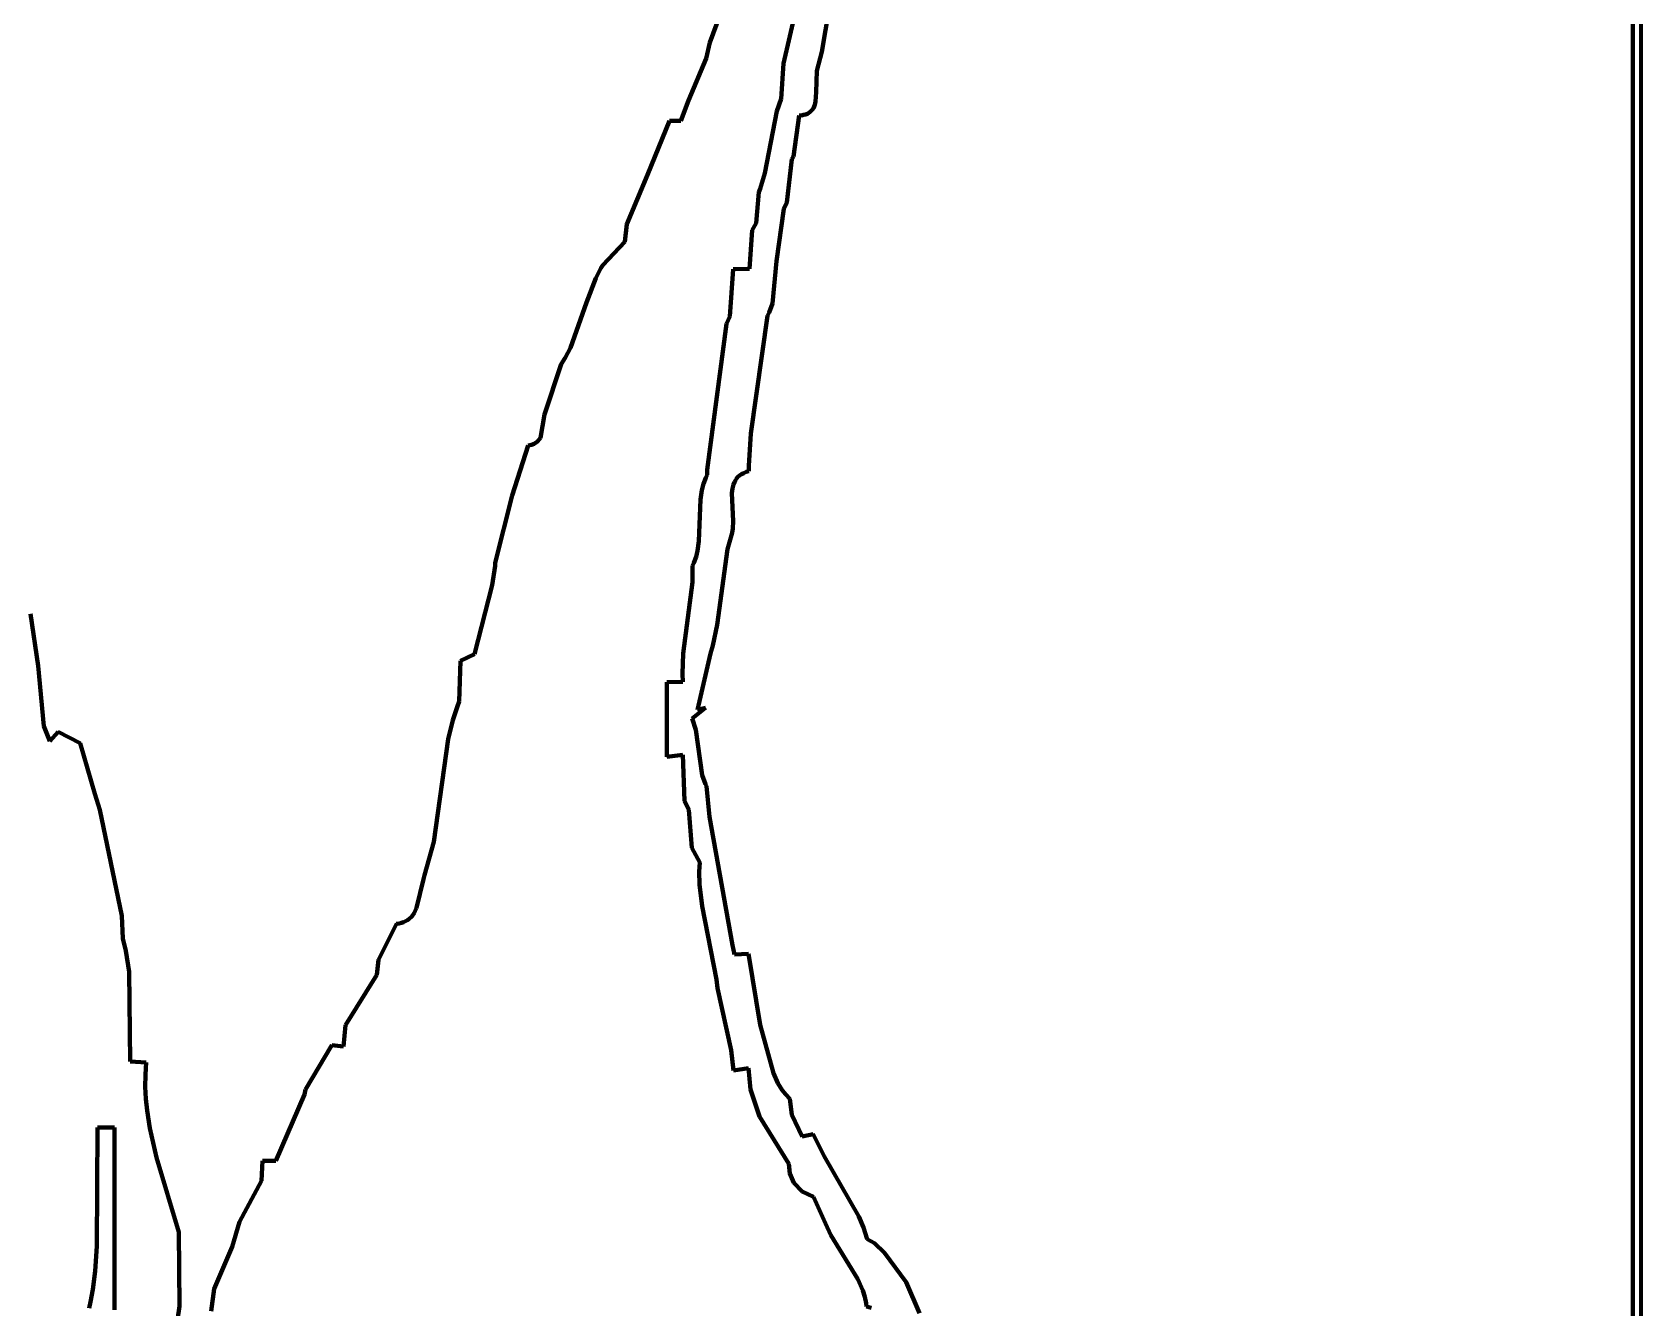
# Model space of a CAD drawing. Header units: millimetres. Extents: x 0 to 7.9, y 0 to 11.
# Drawn here: x 5.168 to 7.875, y 5.336 to 7.482 of the extents above; entities that cross this region are included whole.
import ezdxf

# ---------------------------------------------------------------- set-up
doc = ezdxf.new("R2010")
doc.units = ezdxf.units.MM
doc.layers.add('color#010101ff', color=7, linetype='CONTINUOUS', lineweight=100)
doc.layers.add('color#ffffffff', color=7, linetype='CONTINUOUS', lineweight=100)

msp = doc.modelspace()

# ---------------------------------------------------------------- linework, layer by layer
at = {"layer": 'color#010101ff'}
for p, q in [((7.875, 11.0278), (7.875, 0)), ((7.8611, 0.014), (7.8616, 11.0137)), ((6.3313, 7.5254), (6.3085, 7.4648)), ((6.4323, 7.4297), (6.454, 7.5218)), ((6.5095, 7.5223), (6.497, 7.4495)), ((6.3085, 7.4648), (6.3026, 7.4383)), ((6.497, 7.4495), (6.4885, 7.4173)), ((6.3026, 7.4383), (6.2728, 7.3673)), ((6.4286, 7.3705), (6.4323, 7.4297)), ((6.4885, 7.4173), (6.4877, 7.3816)), ((6.2728, 7.3673), (6.26, 7.3333)), ((6.4211, 7.3496), (6.4286, 7.3705)), ((6.4865, 7.3657), (6.4851, 7.36)), ((6.4877, 7.3816), (6.4865, 7.3657)), ((6.4014, 7.2453), (6.4211, 7.3496)), ((6.4587, 7.342), (6.4494, 7.2732)), ((6.4628, 7.3424), (6.4587, 7.342)), ((6.4664, 7.3431), (6.4628, 7.3424)), ((6.4697, 7.344), (6.4664, 7.3431)), ((6.4727, 7.3453), (6.4697, 7.344)), ((6.4753, 7.3468), (6.4727, 7.3453)), ((6.4776, 7.3485), (6.4753, 7.3468)), ((6.4796, 7.3504), (6.4776, 7.3485)), ((6.4813, 7.3525), (6.4796, 7.3504)), ((6.4828, 7.3548), (6.4813, 7.3525)), ((6.4851, 7.36), (6.4828, 7.3548)), ((6.2407, 7.3333), (6.2035, 7.2425)), ((6.26, 7.3333), (6.2407, 7.3333)), ((6.4468, 7.2685), (6.4383, 7.1956)), ((6.4494, 7.2732), (6.4468, 7.2685)), ((6.2035, 7.2425), (6.1692, 7.1595)), ((6.3934, 7.2186), (6.4014, 7.2453)), ((6.3863, 7.1612), (6.3913, 7.2134)), ((6.3913, 7.2134), (6.3934, 7.2186)), ((6.433, 7.1849), (6.4206, 7.0971)), ((6.4383, 7.1956), (6.433, 7.1849)), ((6.1692, 7.1595), (6.1657, 7.1296)), ((6.3756, 7.0841), (6.3796, 7.149)), ((6.3796, 7.149), (6.3863, 7.1612)), ((6.1657, 7.1296), (6.1284, 7.0906)), ((6.4206, 7.0971), (6.414, 7.0261)), ((6.1166, 7.0684), (6.1013, 7.0275)), ((6.1251, 7.0852), (6.1166, 7.0684)), ((6.1284, 7.0906), (6.1251, 7.0852)), ((6.3421, 7.0037), (6.3477, 7.0835)), ((6.3477, 7.0835), (6.3756, 7.0841)), ((6.1013, 7.0275), (6.0743, 6.951)), ((6.4086, 7.0109), (6.4054, 7.0051)), ((6.414, 7.0261), (6.4086, 7.0109)), ((6.3043, 6.7462), (6.3369, 6.9918)), ((6.3369, 6.9918), (6.3421, 7.0037)), ((6.4054, 7.0051), (6.3778, 6.8071)), ((6.0654, 6.9344), (6.0584, 6.9238)), ((6.0743, 6.951), (6.0654, 6.9344)), ((6.0584, 6.9238), (6.0306, 6.8393)), ((6.0306, 6.8393), (6.0238, 6.7997)), ((6.0238, 6.7997), (6.0187, 6.7934)), ((6.3778, 6.8071), (6.3743, 6.7528)), ((6.0032, 6.7869), (5.976, 6.7026)), ((6.0086, 6.788), (6.0032, 6.7869)), ((6.0132, 6.7898), (6.0086, 6.788)), ((6.0187, 6.7934), (6.0132, 6.7898)), ((6.3041, 6.7373), (6.3043, 6.7462)), ((6.3656, 6.7406), (6.362, 6.7386)), ((6.3697, 6.7423), (6.3656, 6.7406)), ((6.3743, 6.7437), (6.3697, 6.7423)), ((6.3743, 6.7528), (6.3743, 6.7437)), ((6.2952, 6.7117), (6.2979, 6.7221)), ((6.2979, 6.7221), (6.3017, 6.7323)), ((6.3017, 6.7323), (6.3041, 6.7373)), ((6.3468, 6.7143), (6.3459, 6.7064)), ((6.3487, 6.7215), (6.3468, 6.7143)), ((6.35, 6.7249), (6.3487, 6.7215)), ((6.3517, 6.7281), (6.35, 6.7249)), ((6.3537, 6.7311), (6.3517, 6.7281)), ((6.356, 6.7339), (6.3537, 6.7311)), ((6.3588, 6.7364), (6.356, 6.7339)), ((6.362, 6.7386), (6.3588, 6.7364)), ((5.976, 6.7026), (5.9477, 6.5895)), ((6.2903, 6.6257), (6.2928, 6.6959)), ((6.2928, 6.6959), (6.2952, 6.7117)), ((6.3459, 6.7064), (6.3478, 6.6593)), ((6.3478, 6.6593), (6.3473, 6.6472)), ((6.346, 6.6397), (6.3385, 6.6124)), ((6.3473, 6.6472), (6.346, 6.6397)), ((6.2854, 6.5994), (6.288, 6.6098)), ((6.288, 6.6098), (6.2903, 6.6257)), ((6.3385, 6.6124), (6.3208, 6.4852)), ((5.9474, 6.5841), (5.9426, 6.5518)), ((5.9477, 6.5895), (5.9474, 6.5841)), ((6.2794, 6.5842), (6.2817, 6.5892)), ((6.2794, 6.557), (6.2794, 6.5842)), ((6.2817, 6.5892), (6.2854, 6.5994)), ((5.9426, 6.5518), (5.9124, 6.436)), ((6.2639, 6.4366), (6.2794, 6.557)), ((5.1788, 6.4159), (5.1654, 6.5037)), ((6.3208, 6.4852), (6.3137, 6.4503)), ((6.3137, 6.4503), (6.3098, 6.4366)), ((5.1883, 6.3143), (5.1788, 6.4159)), ((5.8891, 6.4246), (5.887, 6.3561)), ((5.9124, 6.436), (5.8891, 6.4246)), ((6.2627, 6.4028), (6.2639, 6.4366)), ((6.3098, 6.4366), (6.2881, 6.3422)), ((6.236, 6.3887), (6.2634, 6.3892)), ((6.2362, 6.2632), (6.236, 6.3887)), ((6.2634, 6.3892), (6.2627, 6.4028)), ((5.8841, 6.3483), (5.8764, 6.3246)), ((5.887, 6.3561), (5.8841, 6.3483)), ((6.3011, 6.3456), (6.2787, 6.3277)), ((6.2881, 6.3422), (6.3011, 6.3456)), ((5.1979, 6.2891), (5.1883, 6.3143)), ((5.8764, 6.3246), (5.8684, 6.2925)), ((6.2787, 6.3277), (6.2848, 6.3083)), ((6.2848, 6.3083), (6.2959, 6.2323)), ((5.2124, 6.3049), (5.1979, 6.2891)), ((5.249, 6.286), (5.2124, 6.3049)), ((5.2741, 6.2007), (5.249, 6.286)), ((5.8684, 6.2925), (5.8441, 6.1197)), ((6.263, 6.2663), (6.2362, 6.2632)), ((6.266, 6.1888), (6.263, 6.2663)), ((6.2959, 6.2323), (6.3013, 6.2171)), ((5.2823, 6.174), (5.2741, 6.2007)), ((6.3013, 6.2171), (6.3031, 6.2134)), ((6.3031, 6.2134), (6.3079, 6.1619)), ((5.3191, 5.9954), (5.2823, 6.174)), ((6.2735, 6.1737), (6.266, 6.1888)), ((6.2783, 6.1098), (6.2735, 6.1737)), ((6.3079, 6.1619), (6.3468, 5.946)), ((5.8441, 6.1197), (5.8286, 6.0638)), ((6.2916, 6.0851), (6.2783, 6.1098)), ((5.8286, 6.0638), (5.8266, 6.0573)), ((6.2908, 6.0702), (6.2916, 6.0851)), ((6.2913, 6.0481), (6.2908, 6.0702)), ((5.8266, 6.0573), (5.8153, 6.0086)), ((6.2958, 6.0116), (6.2913, 6.0481)), ((5.8153, 6.0086), (5.8109, 5.9997)), ((6.3201, 5.8882), (6.2958, 6.0116)), ((5.3212, 5.9574), (5.3191, 5.9954)), ((5.7817, 5.9819), (5.7512, 5.9211)), ((5.786, 5.9826), (5.7817, 5.9819)), ((5.7899, 5.9836), (5.786, 5.9826)), ((5.7934, 5.9849), (5.7899, 5.9836)), ((5.7967, 5.9864), (5.7934, 5.9849)), ((5.7997, 5.9881), (5.7967, 5.9864)), ((5.8024, 5.99), (5.7997, 5.9881)), ((5.8071, 5.9945), (5.8024, 5.99)), ((5.8109, 5.9997), (5.8071, 5.9945)), ((5.3263, 5.9364), (5.3212, 5.9574)), ((5.3315, 5.9011), (5.3263, 5.9364)), ((6.3468, 5.946), (6.3501, 5.9301)), ((6.3501, 5.9301), (6.3735, 5.9316)), ((6.3735, 5.9316), (6.3934, 5.8122)), ((5.3333, 5.7505), (5.3315, 5.9011)), ((5.7512, 5.9211), (5.7485, 5.8961)), ((5.7485, 5.8961), (5.6956, 5.8114)), ((6.3215, 5.8735), (6.3201, 5.8882)), ((6.3447, 5.7691), (6.3215, 5.8735)), ((5.6956, 5.8114), (5.6923, 5.7753)), ((6.3934, 5.8122), (6.4157, 5.7306)), ((5.6728, 5.778), (5.6286, 5.7034)), ((5.6923, 5.7753), (5.6728, 5.778)), ((6.3483, 5.7353), (6.3447, 5.7691)), ((5.3605, 5.7484), (5.3333, 5.7505)), ((5.359, 5.728), (5.3596, 5.7382)), ((5.3596, 5.7382), (5.3605, 5.7484)), ((6.3734, 5.739), (6.3483, 5.7353)), ((6.3771, 5.7034), (6.3734, 5.739)), ((5.3588, 5.7077), (5.359, 5.728)), ((6.4157, 5.7306), (6.4232, 5.7137)), ((6.4232, 5.7137), (6.4305, 5.7019)), ((5.3598, 5.6876), (5.3588, 5.7077)), ((5.3618, 5.6676), (5.3598, 5.6876)), ((5.6266, 5.6946), (5.5784, 5.5833)), ((5.6286, 5.7034), (5.6266, 5.6946)), ((6.3922, 5.6576), (6.3771, 5.7034)), ((6.4305, 5.7019), (6.4363, 5.6946)), ((6.4363, 5.6946), (6.4431, 5.6877)), ((6.4431, 5.6877), (6.4465, 5.6605)), ((5.3665, 5.6379), (5.3618, 5.6676)), ((6.4415, 5.5781), (6.3922, 5.6576)), ((6.4465, 5.6605), (6.464, 5.6243)), ((5.2775, 5.4393), (5.2781, 5.6391)), ((5.2781, 5.6391), (5.3068, 5.6394)), ((5.3068, 5.6394), (5.3067, 5.3325)), ((5.3779, 5.5889), (5.3665, 5.6379)), ((6.464, 5.6243), (6.4827, 5.6282)), ((6.4827, 5.6282), (6.5009, 5.5911)), ((5.415, 5.4629), (5.3779, 5.5889)), ((5.556, 5.5833), (5.5542, 5.5496)), ((5.5784, 5.5833), (5.556, 5.5833)), ((6.443, 5.562), (6.4415, 5.5781)), ((6.5009, 5.5911), (6.5591, 5.4896)), ((5.5542, 5.5496), (5.5172, 5.4807)), ((6.4499, 5.5459), (6.443, 5.562)), ((6.4638, 5.5317), (6.4499, 5.5459)), ((6.483, 5.5224), (6.4638, 5.5317)), ((6.5034, 5.4776), (6.483, 5.5224)), ((5.5172, 5.4807), (5.5051, 5.4381)), ((6.5123, 5.4579), (6.5034, 5.4776)), ((6.5591, 5.4896), (6.5671, 5.4707)), ((6.5671, 5.4707), (6.5735, 5.451)), ((5.4162, 5.3387), (5.415, 5.4629)), ((6.5575, 5.3841), (6.5123, 5.4579)), ((6.5735, 5.451), (6.5855, 5.4443)), ((6.5855, 5.4443), (6.6027, 5.4284)), ((5.2746, 5.3975), (5.2775, 5.4393)), ((5.5051, 5.4381), (5.4749, 5.3675)), ((6.6027, 5.4284), (6.6391, 5.379)), ((5.2705, 5.3663), (5.2746, 5.3975)), ((5.2667, 5.3456), (5.2705, 5.3663)), ((5.4749, 5.3675), (5.4695, 5.3301)), ((6.5661, 5.3646), (6.5575, 5.3841)), ((6.5693, 5.3543), (6.5661, 5.3646)), ((6.6391, 5.379), (6.6611, 5.3269)), ((5.2644, 5.3353), (5.2667, 5.3456)), ((5.4127, 5.3155), (5.4162, 5.3387)), ((6.5715, 5.3437), (6.5693, 5.3543)), ((6.5723, 5.3382), (6.5715, 5.3437)), ((6.5798, 5.3355), (6.5723, 5.3382))]:
    msp.add_line(p, q, dxfattribs=at)
at = {"layer": 'color#ffffffff'}
for p, q in [((7.8616, 11.0137), (7.8611, 0.014)), ((6.3085, 7.4648), (6.3313, 7.5254)), ((6.454, 7.5218), (6.4323, 7.4297)), ((6.497, 7.4495), (6.5095, 7.5223)), ((6.3026, 7.4383), (6.3085, 7.4648)), ((6.4885, 7.4173), (6.497, 7.4495)), ((6.2728, 7.3673), (6.3026, 7.4383)), ((6.4323, 7.4297), (6.4286, 7.3705)), ((6.4877, 7.3816), (6.4885, 7.4173)), ((6.26, 7.3333), (6.2728, 7.3673)), ((6.4286, 7.3705), (6.4211, 7.3496)), ((6.4851, 7.36), (6.4865, 7.3657)), ((6.4865, 7.3657), (6.4877, 7.3816)), ((6.4211, 7.3496), (6.4014, 7.2453)), ((6.4494, 7.2732), (6.4587, 7.342)), ((6.4587, 7.342), (6.4628, 7.3424)), ((6.4628, 7.3424), (6.4664, 7.3431)), ((6.4664, 7.3431), (6.4697, 7.344)), ((6.4697, 7.344), (6.4727, 7.3453)), ((6.4727, 7.3453), (6.4753, 7.3468)), ((6.4753, 7.3468), (6.4776, 7.3485)), ((6.4776, 7.3485), (6.4796, 7.3504)), ((6.4796, 7.3504), (6.4813, 7.3525)), ((6.4813, 7.3525), (6.4828, 7.3548)), ((6.4828, 7.3548), (6.4851, 7.36)), ((6.2035, 7.2425), (6.2407, 7.3333)), ((6.2407, 7.3333), (6.26, 7.3333)), ((6.4383, 7.1956), (6.4468, 7.2685)), ((6.4468, 7.2685), (6.4494, 7.2732)), ((6.1692, 7.1595), (6.2035, 7.2425)), ((6.4014, 7.2453), (6.3934, 7.2186)), ((6.3913, 7.2134), (6.3863, 7.1612)), ((6.3934, 7.2186), (6.3913, 7.2134)), ((6.4206, 7.0971), (6.433, 7.1849)), ((6.433, 7.1849), (6.4383, 7.1956)), ((6.1657, 7.1296), (6.1692, 7.1595)), ((6.3796, 7.149), (6.3756, 7.0841)), ((6.3863, 7.1612), (6.3796, 7.149)), ((6.1284, 7.0906), (6.1657, 7.1296)), ((6.414, 7.0261), (6.4206, 7.0971)), ((6.1013, 7.0275), (6.1166, 7.0684)), ((6.1166, 7.0684), (6.1251, 7.0852)), ((6.1251, 7.0852), (6.1284, 7.0906)), ((6.3477, 7.0835), (6.3421, 7.0037)), ((6.3756, 7.0841), (6.3477, 7.0835)), ((6.0743, 6.951), (6.1013, 7.0275)), ((6.4054, 7.0051), (6.4086, 7.0109)), ((6.4086, 7.0109), (6.414, 7.0261)), ((6.3369, 6.9918), (6.3043, 6.7462)), ((6.3421, 7.0037), (6.3369, 6.9918)), ((6.3778, 6.8071), (6.4054, 7.0051)), ((6.0584, 6.9238), (6.0654, 6.9344)), ((6.0654, 6.9344), (6.0743, 6.951)), ((6.0306, 6.8393), (6.0584, 6.9238)), ((6.0238, 6.7997), (6.0306, 6.8393)), ((6.0187, 6.7934), (6.0238, 6.7997)), ((6.3743, 6.7528), (6.3778, 6.8071)), ((5.976, 6.7026), (6.0032, 6.7869)), ((6.0032, 6.7869), (6.0086, 6.788)), ((6.0086, 6.788), (6.0132, 6.7898)), ((6.0132, 6.7898), (6.0187, 6.7934)), ((6.3043, 6.7462), (6.3041, 6.7373)), ((6.362, 6.7386), (6.3656, 6.7406)), ((6.3656, 6.7406), (6.3697, 6.7423)), ((6.3697, 6.7423), (6.3743, 6.7437)), ((6.3743, 6.7437), (6.3743, 6.7528)), ((6.2979, 6.7221), (6.2952, 6.7117)), ((6.3017, 6.7323), (6.2979, 6.7221)), ((6.3041, 6.7373), (6.3017, 6.7323)), ((6.3459, 6.7064), (6.3468, 6.7143)), ((6.3468, 6.7143), (6.3487, 6.7215)), ((6.3487, 6.7215), (6.35, 6.7249)), ((6.35, 6.7249), (6.3517, 6.7281)), ((6.3517, 6.7281), (6.3537, 6.7311)), ((6.3537, 6.7311), (6.356, 6.7339)), ((6.356, 6.7339), (6.3588, 6.7364)), ((6.3588, 6.7364), (6.362, 6.7386)), ((5.9477, 6.5895), (5.976, 6.7026)), ((6.2928, 6.6959), (6.2903, 6.6257)), ((6.2952, 6.7117), (6.2928, 6.6959)), ((6.3478, 6.6593), (6.3459, 6.7064)), ((6.3473, 6.6472), (6.3478, 6.6593)), ((6.3385, 6.6124), (6.346, 6.6397)), ((6.346, 6.6397), (6.3473, 6.6472)), ((6.288, 6.6098), (6.2854, 6.5994)), ((6.2903, 6.6257), (6.288, 6.6098)), ((6.3208, 6.4852), (6.3385, 6.6124)), ((5.9426, 6.5518), (5.9474, 6.5841)), ((5.9474, 6.5841), (5.9477, 6.5895)), ((6.2817, 6.5892), (6.2794, 6.5842)), ((6.2794, 6.5842), (6.2794, 6.557)), ((6.2854, 6.5994), (6.2817, 6.5892)), ((5.9124, 6.436), (5.9426, 6.5518)), ((6.2794, 6.557), (6.2639, 6.4366)), ((5.1654, 6.5037), (5.1788, 6.4159)), ((6.3137, 6.4503), (6.3208, 6.4852)), ((6.3098, 6.4366), (6.3137, 6.4503)), ((5.1788, 6.4159), (5.1883, 6.3143)), ((5.887, 6.3561), (5.8891, 6.4246)), ((5.8891, 6.4246), (5.9124, 6.436)), ((6.2639, 6.4366), (6.2627, 6.4028)), ((6.2881, 6.3422), (6.3098, 6.4366)), ((6.2634, 6.3892), (6.236, 6.3887)), ((6.236, 6.3887), (6.2362, 6.2632)), ((6.2627, 6.4028), (6.2634, 6.3892)), ((5.8764, 6.3246), (5.8841, 6.3483)), ((5.8841, 6.3483), (5.887, 6.3561)), ((6.2787, 6.3277), (6.3011, 6.3456)), ((6.3011, 6.3456), (6.2881, 6.3422)), ((5.1883, 6.3143), (5.1979, 6.2891)), ((5.8684, 6.2925), (5.8764, 6.3246)), ((6.2848, 6.3083), (6.2787, 6.3277)), ((6.2959, 6.2323), (6.2848, 6.3083)), ((5.1979, 6.2891), (5.2124, 6.3049)), ((5.2124, 6.3049), (5.249, 6.286)), ((5.249, 6.286), (5.2741, 6.2007)), ((5.8441, 6.1197), (5.8684, 6.2925)), ((6.2362, 6.2632), (6.263, 6.2663)), ((6.263, 6.2663), (6.266, 6.1888)), ((6.3013, 6.2171), (6.2959, 6.2323)), ((5.2741, 6.2007), (5.2823, 6.174)), ((6.3031, 6.2134), (6.3013, 6.2171)), ((6.3079, 6.1619), (6.3031, 6.2134)), ((5.2823, 6.174), (5.3191, 5.9954)), ((6.266, 6.1888), (6.2735, 6.1737)), ((6.2735, 6.1737), (6.2783, 6.1098)), ((6.3468, 5.946), (6.3079, 6.1619)), ((5.8286, 6.0638), (5.8441, 6.1197)), ((6.2783, 6.1098), (6.2916, 6.0851)), ((5.8266, 6.0573), (5.8286, 6.0638)), ((6.2916, 6.0851), (6.2908, 6.0702)), ((6.2908, 6.0702), (6.2913, 6.0481)), ((5.8153, 6.0086), (5.8266, 6.0573)), ((6.2913, 6.0481), (6.2958, 6.0116)), ((5.8109, 5.9997), (5.8153, 6.0086)), ((6.2958, 6.0116), (6.3201, 5.8882)), ((5.3191, 5.9954), (5.3212, 5.9574)), ((5.7512, 5.9211), (5.7817, 5.9819)), ((5.7817, 5.9819), (5.786, 5.9826)), ((5.786, 5.9826), (5.7899, 5.9836)), ((5.7899, 5.9836), (5.7934, 5.9849)), ((5.7934, 5.9849), (5.7967, 5.9864)), ((5.7967, 5.9864), (5.7997, 5.9881)), ((5.7997, 5.9881), (5.8024, 5.99)), ((5.8024, 5.99), (5.8071, 5.9945)), ((5.8071, 5.9945), (5.8109, 5.9997)), ((5.3212, 5.9574), (5.3263, 5.9364)), ((5.3263, 5.9364), (5.3315, 5.9011)), ((6.3501, 5.9301), (6.3468, 5.946)), ((6.3735, 5.9316), (6.3501, 5.9301)), ((6.3934, 5.8122), (6.3735, 5.9316)), ((5.3315, 5.9011), (5.3333, 5.7505)), ((5.7485, 5.8961), (5.7512, 5.9211)), ((5.6956, 5.8114), (5.7485, 5.8961)), ((6.3201, 5.8882), (6.3215, 5.8735)), ((6.3215, 5.8735), (6.3447, 5.7691)), ((5.6923, 5.7753), (5.6956, 5.8114)), ((6.4157, 5.7306), (6.3934, 5.8122)), ((5.6286, 5.7034), (5.6728, 5.778)), ((5.6728, 5.778), (5.6923, 5.7753)), ((6.3447, 5.7691), (6.3483, 5.7353)), ((5.3333, 5.7505), (5.3605, 5.7484)), ((5.3596, 5.7382), (5.359, 5.728)), ((5.3605, 5.7484), (5.3596, 5.7382)), ((6.3483, 5.7353), (6.3734, 5.739)), ((6.3734, 5.739), (6.3771, 5.7034)), ((5.359, 5.728), (5.3588, 5.7077)), ((6.4232, 5.7137), (6.4157, 5.7306)), ((6.4305, 5.7019), (6.4232, 5.7137)), ((5.3588, 5.7077), (5.3598, 5.6876)), ((5.3598, 5.6876), (5.3618, 5.6676)), ((5.5784, 5.5833), (5.6266, 5.6946)), ((5.6266, 5.6946), (5.6286, 5.7034)), ((6.3771, 5.7034), (6.3922, 5.6576)), ((6.4363, 5.6946), (6.4305, 5.7019)), ((6.4431, 5.6877), (6.4363, 5.6946)), ((6.4465, 5.6605), (6.4431, 5.6877)), ((5.3618, 5.6676), (5.3665, 5.6379)), ((6.3922, 5.6576), (6.4415, 5.5781)), ((6.464, 5.6243), (6.4465, 5.6605)), ((5.2781, 5.6391), (5.2775, 5.4393)), ((5.3068, 5.6394), (5.2781, 5.6391)), ((5.3067, 5.3325), (5.3068, 5.6394)), ((5.3665, 5.6379), (5.3779, 5.5889)), ((6.4827, 5.6282), (6.464, 5.6243)), ((6.5009, 5.5911), (6.4827, 5.6282)), ((5.3779, 5.5889), (5.415, 5.4629)), ((5.5542, 5.5496), (5.556, 5.5833)), ((5.556, 5.5833), (5.5784, 5.5833)), ((6.4415, 5.5781), (6.443, 5.562)), ((6.5591, 5.4896), (6.5009, 5.5911)), ((5.5172, 5.4807), (5.5542, 5.5496)), ((6.443, 5.562), (6.4499, 5.5459)), ((6.4499, 5.5459), (6.4638, 5.5317)), ((6.4638, 5.5317), (6.483, 5.5224)), ((6.483, 5.5224), (6.5034, 5.4776)), ((5.5051, 5.4381), (5.5172, 5.4807)), ((6.5034, 5.4776), (6.5123, 5.4579)), ((6.5671, 5.4707), (6.5591, 5.4896)), ((6.5735, 5.451), (6.5671, 5.4707)), ((5.415, 5.4629), (5.4162, 5.3387)), ((6.5123, 5.4579), (6.5575, 5.3841)), ((6.5855, 5.4443), (6.5735, 5.451)), ((6.6027, 5.4284), (6.5855, 5.4443)), ((5.2775, 5.4393), (5.2746, 5.3975)), ((5.4749, 5.3675), (5.5051, 5.4381)), ((6.6391, 5.379), (6.6027, 5.4284)), ((5.2746, 5.3975), (5.2705, 5.3663)), ((5.2705, 5.3663), (5.2667, 5.3456)), ((5.4695, 5.3301), (5.4749, 5.3675)), ((6.5575, 5.3841), (6.5661, 5.3646)), ((6.5661, 5.3646), (6.5693, 5.3543)), ((6.6611, 5.3269), (6.6391, 5.379)), ((5.2667, 5.3456), (5.2644, 5.3353)), ((5.4162, 5.3387), (5.4127, 5.3155)), ((6.5693, 5.3543), (6.5715, 5.3437)), ((6.5715, 5.3437), (6.5723, 5.3382)), ((6.5723, 5.3382), (6.5798, 5.3355))]:
    msp.add_line(p, q, dxfattribs=at)

doc.saveas('drawing.dxf')
